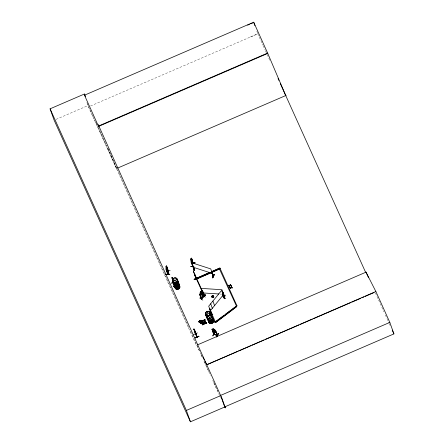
<?xml version="1.0" encoding="UTF-8"?>
<svg xmlns="http://www.w3.org/2000/svg" width="444" height="444" viewBox="0 0 444 444"><rect width="100%" height="100%" fill="white"/><g stroke="black" fill="none" stroke-linecap="round" stroke-linejoin="round"><path stroke-width="0.33" stroke-dasharray="2.22 1.67" d="M194.716 266.472L194.733 266.716M56.038 119.381L88.439 105.4M90.52 105.994L257.825 33.816L256.71 30.68M86.913 102.492L88.473 106.876L116.517 168.559L116.916 168.387M250.449 36.946L257.825 33.816L262.953 45.155M220.18 294.05L221.556 294.139M199.378 350.827L196.803 345.16L196.409 345.332L94.594 120.047M201.099 354.601L201.953 356.488M204.529 362.154L208.824 371.595M213.975 382.922L217.693 391.109M375.413 292.946L383.955 311.849M385.381 314.996L389.083 323.188M389.366 323.82L390.221 325.707M263.237 45.782L265.229 50.194M265.512 50.827L266.938 53.974M267.221 54.606L270.357 61.533M95.854 121.811L96.709 123.704M98.424 127.489L106.693 145.787M107.831 148.313L189.388 328.743M190.526 331.268L200.81 354.04M201.077 354.612L201.948 356.565M203.946 360.983L210.473 375.402M212.748 380.441L213.636 382.428M213.886 382.961L219.33 395.027M219.586 395.56L221.007 398.712M88.611 106.815L92.03 114.38M92.313 115.007L94.306 119.419M210.045 319.003L210.634 318.731A2.464 2.192 -19.6 0 1 209.435 319.208M107.936 148.429L116.517 168.559M87.462 103.591L88.156 105.528M174.264 280.658A2.464 2.192 -19.6 0 1 175.436 280.153M174.448 279.287A2.464 2.192 -19.6 0 1 175.064 279.104M175.008 278.932A2.509 2.231 -19.6 0 1 175.658 278.899A2.464 2.192 -19.6 0 0 174.992 278.893M174.342 280.869A2.464 2.192 -19.6 0 1 176.146 280.325M175.036 278.999A2.509 2.231 -19.6 0 1 175.68 278.96M174.292 280.769A2.509 2.231 -19.6 0 1 175.48 280.253M174.264 280.702A2.509 2.231 -19.6 0 1 175.458 280.186M209.218 318.459A2.464 2.192 -19.6 0 1 210.389 317.954M209.402 317.094A2.464 2.192 -19.6 0 1 210.018 316.911M209.291 318.67A2.464 2.192 -19.6 0 1 210.462 318.165M209.218 318.503A2.509 2.231 -19.6 0 1 210.412 317.993M210.234 317.654A2.464 2.192 -19.6 0 1 209.063 318.159M206.86 314.729A2.464 2.192 -19.6 0 1 208.486 313.791M210.228 317.61A2.509 2.231 -19.6 0 1 209.041 318.12M206.804 314.635A2.509 2.231 -19.6 0 1 208.458 313.68M210.584 318.637A2.464 2.192 -19.6 0 1 209.413 319.142M210.156 317.443A2.464 2.192 -19.6 0 1 208.985 317.948M207.243 314.086A2.464 2.192 -19.6 0 1 208.414 313.581M210.206 317.543A2.509 2.231 -19.6 0 1 209.019 318.059M207.243 314.13A2.509 2.231 -19.6 0 1 208.436 313.619M206.41 313.475A2.464 2.192 -19.6 0 1 208.674 312.498M206.355 313.381A2.509 2.231 -19.6 0 1 208.008 312.426M207.348 312.509A2.464 2.192 -19.6 0 0 206.338 313.264A2.509 2.231 -19.6 0 1 207.359 312.548"/><path stroke-width="0.67" d="M212.077 296.553L212.393 295.526L213.403 296.858L212.881 297.314L212.221 297.164L212.282 295.554M176.24 278.976A2.464 2.192 -19.6 0 1 177.594 281.618A2.464 2.192 -19.6 0 1 174.72 283.278A2.464 2.192 -19.6 0 1 172.866 280.924L173.265 280.913M173.238 280.941L172.883 280.841M174.198 284.654L174.192 284.687A2.464 2.192 -19.6 0 0 174.203 285.298M176.29 279.554L176.595 279.06L176.779 279.565M176.856 279.309L176.523 279.126L176.607 279.615M176.984 279.32L176.779 279.714L176.351 279.592M207.947 316.905A2.509 2.231 -19.6 0 1 205.85 314.491L205.899 314.507M207.925 316.838A2.509 2.231 -19.6 0 1 205.827 314.424L206.138 314.491L205.816 314.363A2.464 2.192 -19.6 0 0 208.541 316.694M206.238 314.391L206.049 314.18L206.155 314.524M207.809 318.836L207.87 318.736A2.464 2.192 -19.6 0 0 209.673 321.084A2.464 2.192 -19.6 0 0 212.543 319.419A2.464 2.192 -19.6 0 0 211.189 316.777M208.07 318.814L207.836 318.642M209.335 312.759L209.74 313.098M209.801 312.953L209.99 312.765M211.788 316.988L211.777 317.327M165.862 274.431C169.253 273.476 172.788 274.753 165.867 274.442L169.763 274.459M165.878 274.287L169.78 274.309M190.815 266.428L193.418 266.467M212.221 297.164L212.254 295.604M212.276 295.698L213.259 296.248M201.015 293.279L201.509 291.902L201.232 293.162L201.998 293.184L201.115 293.478L200.621 294.866L200.904 293.562L200.177 293.534L201.049 293.207M202.908 291.686L204.301 295.76L203.752 295.266L203.729 295.776L201.176 288.472L193.429 271.334L196.187 278.971L196.087 278.394M201.693 291.408L199.661 294.183L200.227 295.704L200.671 295.965L202.542 293.678L202.614 292.785M202.542 293.678L202.581 292.768M203.557 295.349L203.729 295.776M203.724 295.626L204.001 295.554M223.005 292.363L222.638 292.468L223.005 292.363L224.62 297.064L222.006 289.721L201.332 288.395L203.929 295.687M166.572 267.965L166.411 266.578L166.228 268.542L166.522 268.448L166.689 269.885L166.861 267.821L166.539 268.076M195.399 333.644L195.621 334.171L195.527 333.594M195.41 333.721L196.892 337.024L195.271 332.095L196.947 336.663M167.76 273.942L167.926 274.259L166.173 269.286L166.117 266.211L168.065 271.09L168.209 270.551M166.855 267.477L166.644 269.747L166.161 266.217M166.245 266.75L166.112 267.266M168.087 270.74L167.749 274.259L166.184 269.358L167.976 273.948M166.223 270.668L170.124 270.712M166.317 269.358L166.15 269.68M167.194 268.259L166.933 271.018L167.077 267.305M168.048 270.524L168.165 270.873M167.843 274.103L168.065 271.09M167.91 274.231L168.248 270.74M191.014 259.64C190.981 255.838 191.364 262.176 190.981 259.618M194.466 270.008L194.056 269.852L194.566 270.008L194.2 269.891L191.181 261.544L191.181 260.178L191.653 262.138L191.847 260.106L191.536 260.223L191.386 258.846L191.236 260.439M191.286 259.085C191.569 255.189 192.946 264.668 191.669 263.031L191.936 263.225M192.641 266.317L192.874 265.984L192.735 266.522L191.148 261.61M191.136 261L191.503 258.053L193.173 263.309L191.675 259.08M191.553 258.758L191.447 258.43M193.157 262.854L192.974 263.175L192.962 262.854M192.724 266.472L192.907 266.128M192.896 266.45L192.857 266.006M191.186 262.865L195.105 262.77L191.159 262.815M210.073 313.003L212.748 314.513M202.669 291.181L202.031 290.953L202.669 291.181L204.345 295.61M224.22 297.014L224.609 296.747M224.359 298.668L224.903 295.099L224.42 298.751M224.392 298.762L224.919 295.105M212.06 296.881L212.249 295.654M203.374 296.22L203.596 295.92L201.36 299.123L199.661 294.472L199.878 294.206L201.632 298.79L201.443 298.557L201.276 298.967M201.92 291.902C201.837 290.692 203.113 296.07 203.596 296.442L203.43 296.331M191.081 258.469L193.19 263.336L192.962 263.103M176.373 279.265L176.779 279.526M209.957 312.831L209.324 313.02M211.361 317.194L211.549 316.866M211.449 317.488L211.932 317.21M211.943 317.316L211.677 316.922M191.225 260.45L191.636 262.06L191.819 259.729M168.221 271.04L166.617 266.178L166.45 266.5M215.889 332.317L216.05 331.896M216.111 331.873L215.928 332.351L213.17 331.413M192.851 265.562L192.579 265.34L194.511 270.124L194.178 270.041M194.711 268.176L193.318 271.539M191.542 262.693L210.734 268.898L213.381 276.229L213.037 276.157L211.449 271.445L213.431 276.107L212.92 275.935L213.37 275.946M211.771 271.545L211.394 271.562M212.942 275.979L213.364 276.068M213.287 276.24L213.336 275.929M212.609 277.766C217.482 267.488 209.346 284.931 214.358 274.525M214.141 274.381L212.67 277.861M212.376 329.159L215.573 330.369L217.288 335.448L213.731 334.315L212.032 329.22L213.126 329.442M212.448 329.837L212.177 329.615L214.102 334.399L213.697 333.988M212.942 328.849L214.108 329.265L215.318 331.218L214.89 331.474L213.786 331.119L213.037 330.48L212.665 329.437L213.187 329.437L212.942 328.849L215.112 330.086M212.548 330.763L213.176 331.44M212.759 335.842L214.319 332.451M214.502 332.523L212.959 335.903M215.373 330.647L217.221 335.425M213.731 334.315L214.064 334.104L213.78 333.993M216.944 335.32C217.832 334.759 215.49 335.309 213.692 334.132M214.119 334.271L217.299 335.153L214.119 334.166M218.076 333.594L216.561 337.068L218.087 333.599M218.304 333.744L217.016 336.569L218.148 333.688M166.395 266.05L166.539 265.801L168.265 270.712M211.15 313.253C212.732 312.326 209.59 314.896 211.338 313.026M223.848 297.741L224.092 297.441M222.955 295.238L224.042 297.996L222.289 293.356L222.505 293.09L224.126 297.608L223.87 297.918L224.198 297.513M224.237 297.763L221.628 290.393L208.702 306.21L211.305 313.353M204.862 323.088L203.974 323.471L204.906 323.115L203.785 320.64C201.132 320.107 197.624 319.619 200.666 323.288L204.012 323.476L201.21 323.582M199.595 320.846L199.806 320.451M201.282 299.023L203.735 296.02M201.687 291.442L202.076 291.281L203.79 296.187M196.298 278.843L194.544 274.042M203.852 295.571L204.34 295.593L203.913 295.587M212.643 314.663L209.474 312.521M199.733 298.002L202.808 300.116M176.823 279.52L176.834 279.187M211.311 317.005L211.239 317.355M211.366 317.01L211.755 317.266M203.857 295.421L204.273 295.743M229.887 285.326C227.089 284.882 230.68 286.175 230.619 284.371L230.186 285.47L230.769 284.726M229.92 285.42L230.619 284.371M230.83 287.407C228.033 286.963 231.624 288.256 231.563 286.458L231.13 287.557L231.713 286.807M230.863 287.501L231.563 286.458M224.509 296.886L224.281 296.858M230.02 285.581L229.332 286.613L230.02 285.581L231.257 285.803L230.053 285.681M230.12 288.35L230.691 287.618L230.275 288.7L230.963 287.668L232.201 287.89L230.963 287.668M229.182 286.263L229.753 285.531L229.332 286.613M199.667 320.657L204.345 320.39L204.368 320.679L199.667 320.657L204.345 320.39M199.761 320.857L204.434 320.59M200.838 323.215L205.511 322.954L205.533 323.243L200.838 323.215L205.511 322.954M200.927 323.415L205.605 323.154M198.868 321.584L199.933 321.523L200.044 320.979L201.998 320.907L203.069 321.406L203.513 322.388L202.919 322.949L199.295 322.605L198.818 321.55L199.883 321.489M199.295 322.605L198.84 321.523M200.338 322.566L199.334 322.544M202.586 320.313L203.746 320.69M210.75 313.47L214.674 322.183L215.379 321.878L211.455 313.164L211.166 313.47L209.579 308.907L209.796 308.641L211.533 313.309L210.018 309.263M209.907 308.708L209.579 308.907M222.394 293.429L222.505 293.09M222.655 296.653L225.78 298.579M223.843 297.824L224.231 297.708M200.982 291.475L200.183 292.452L200.494 294.738L201.049 294.699L201.792 293.789L202.031 292.857L201.659 291.808L201.193 292.108L200.982 291.475L201.21 292.058M201.015 291.497L200.183 292.452L200.383 293.012M199.878 294.206L199.661 294.472M202.192 295.121L205.3 297.069M203.369 296.298L201.348 298.923M203.524 296.27L202.031 291.569M201.426 299.073L203.763 296.204M210.323 310.761L223.249 294.944M196.309 278.915L194.677 274.331M195.749 334.116L193.845 328.865L195.316 332.012L194.755 330.741M176.912 279.565L176.412 279.648M174.248 284.476L174.142 284.587A2.509 2.231 -19.6 0 0 177.495 286.763A2.509 2.231 -19.6 0 0 178.111 282.856A2.464 2.192 -19.6 0 1 177.456 286.658A2.464 2.192 -19.6 0 1 174.137 284.504M208.136 318.897L207.82 318.814M211.733 317.366L211.738 316.949M203.585 296.437L202.508 293.784M215.379 321.878L236.952 305.75L232.44 309.079M224.187 315.257L215.379 321.845L215.834 322.372L236.696 306.576L215.834 322.372M225.286 314.435L231.341 309.901M211.455 317.044L211.738 317.027M213.325 276.224L213.037 276.157M213.758 334.154L212.071 329.243M214.052 334.399L212.498 329.72M212.276 296.265L212.959 296.087M194.272 279.381C205.644 274.386 188.056 281.657 196.165 278.593M202.131 296.77C208.774 294.178 204.806 294.555 202.12 296.742M237.274 351.576L206.738 364.752L375.874 291.53L389.826 322.405L220.613 395.41L224.742 406.998L190.432 421.8L54.129 120.202L50.078 108.824L84.388 94.023L85.531 96.553M253.691 22.2L84.477 95.205L98.546 126.407L267.76 53.402L253.691 22.2L254.923 25.663M98.429 126.074L267.643 53.069M117.549 168.115L286.13 95.388M172.067 277.683L173.06 279.981M171.945 277.955L173.465 282.145M172.139 277.822L172.616 278.876M172.855 279.42L172.566 278.754M173.532 282.273L171.711 283.056L173.61 282.445M171.773 283.189L173.576 282.351M174.425 285.836L173.243 286.447L174.525 286.075M173.254 286.458L174.459 285.919M208.652 273.038L195.465 278.721L209.857 272.35M211.738 271.539L219.897 268.021L237.002 305.894M212.415 271.412L219.897 268.021M195.416 278.582L195.749 279.348L210.817 272.849M212.071 272.305L220.18 268.642L195.749 279.348M213.181 295.632C208.164 297.264 216.195 299.117 213.187 295.643M202.631 320.562L204.945 319.563L205.145 320.074L204.778 320.235L204.945 319.563M202.669 320.851L205.145 320.074M203.319 320.895L204.423 320.418L204.323 320.135L205.677 323.182L202.298 324.642M206.416 322.544L206.044 323.027L206.416 322.544L206.627 323.082L202.414 324.897L202.198 324.364L205.578 322.905L205.677 323.182M202.314 324.62L206.532 322.799L206.627 323.082M194.05 329.159L194.577 330.286M193.856 329.293L195.621 334.171M194.378 330.369L195.859 333.76L195.832 333.477M215.329 321.734L214.674 322.183M194.727 330.774L194.511 330.097M195.049 331.49L197.036 336.974L196.886 336.497M194.6 330.852L195.421 332.667L195.404 332.389M193.684 334.526L197.303 332.889M198.873 336.391C187.263 340.909 206.876 333.128 195.232 337.951M198.773 336.152L195.155 337.784L198.795 336.213M280.319 83.589L365.617 272.327L365.995 272.111L368.581 277.827M197.441 344.888L366.017 272.155L375.874 291.53M238.545 351.026L250.632 345.815M251.903 345.266L263.991 340.049M265.262 339.499L298.979 324.953M300.249 324.403L312.337 319.192M313.608 318.642L350.505 302.725M351.781 302.175L360.683 298.335M361.954 297.785L363.864 296.958M365.14 296.409L374.042 292.568M190.432 421.8L186.38 410.423L220.69 395.621L98.091 124.342M224.708 406.904L393.922 333.899L389.826 322.405M247.658 25.142L249.506 24.359M250.732 23.837L252.581 23.055M365.617 272.327L366.017 272.155M209.513 312.593L212.737 314.541M212.016 329.259L212.399 329.182M204.129 293.767L203.58 297.347M191.114 261.932L191.281 261.61L194.133 270.041M191.153 262.831L195.088 262.965M193.451 266.528L190.837 266.5L193.434 266.727M166.167 269.319L166.433 266.017L166.322 266.833L166.117 266.211M202.952 292.946L218.798 293.961M229.753 285.531L228.81 285.448L229.787 285.625M230.691 287.618L229.753 287.529L230.725 287.712M230.153 285.375L231.257 285.803M230.186 285.47L231.113 285.464M231.096 287.462L232.201 287.89M231.13 287.557L232.057 287.551M209.762 312.504L212.776 314.513M193.162 267.244L212.354 273.449M215.323 330.769L215.645 330.874M173.01 281.041L172.855 280.963A2.509 2.231 -19.6 0 0 174.736 283.389A2.509 2.231 -19.6 0 0 177.656 281.701A2.509 2.231 -19.6 0 0 176.279 279.015M172.905 279.875L171.972 277.506M193.012 263.331L191.647 259.407M203.946 295.726L202.153 290.898M213.02 276.129L211.671 272.072M172.305 278.382L172.894 279.642M194.805 330.98L194.15 329.587L194.589 330.813M200.227 295.704L200.682 295.92M212.465 295.599L213.42 296.531M195.432 332.501L194.089 329.143M236.746 306.721L219.525 269.092M215.329 321.706L215.784 322.227M212.465 295.654L213.403 296.858M195.56 333.599L197.025 336.896M224.259 297.014L222.655 292.341M196.842 336.974L196.82 336.447L196.742 336.752M212.432 295.698L213.203 297.147M202.703 356.793L204.257 359.851M204.878 361.077L206.738 364.752M172.228 278.077L172.4 278.421M194.139 329.415L194.311 329.759M194.733 331.152L195.31 332.428M212.332 295.532L212.598 296.093M224.847 406.843L225.341 407.931L221.323 396.647M392.213 330.12L393.922 333.899M278.044 78.544L278.899 80.436M228.699 285.198L228.843 285.542M229.642 287.285L229.787 287.623M195.049 275.885L202.797 293.023M204.684 319.952L206.044 323.027M50.078 108.824L186.38 410.423M267.76 53.402L285.731 95.554M194.511 330.464L194.91 331.435M172.599 279.121L172.999 280.097M212.92 301.049L214.541 305.6M210.7 303.763L212.321 308.314M191.392 259.274L191.664 261.411L191.292 260.367M191.142 258.813L191.075 259.518M193.129 266.073L194.566 270.008M202.031 290.953L203.369 294.711M213.925 329.265L213.22 329.037M199.983 294.272L201.604 298.823M202.198 324.364L202.414 324.897M194.822 330.93L195.194 331.973M172.178 277.805L172.838 279.648M84.388 94.023L84.837 95.288M212.881 297.314L212.382 295.726L212.521 297.319M209.329 312.82L209.263 312.981M177.306 280.702A2.464 2.192 -19.6 0 1 176.701 284.549A2.464 2.192 -19.6 0 1 173.388 282.39M177.306 280.597A2.509 2.231 -19.6 0 1 176.69 284.504A2.509 2.231 -19.6 0 1 173.321 282.317M176.301 279.076A2.509 2.231 -19.6 0 1 177.678 281.762A2.464 2.187 -19.6 0 1 178.211 284.676A2.464 2.187 -19.6 0 1 175.025 285.631A2.464 2.187 -19.6 0 1 173.937 282.878M177.65 281.685A2.464 2.187 -19.6 0 1 178.183 284.598A2.464 2.187 -19.6 0 1 174.997 285.553A2.464 2.187 -19.6 0 1 173.909 282.8M177.678 281.762A2.509 2.231 -19.6 0 1 174.758 283.45A2.509 2.231 -19.6 0 1 172.877 281.063L172.927 281.08A2.464 2.192 -19.6 0 0 174.792 283.488A2.464 2.192 -19.6 0 0 177.667 281.829A2.464 2.192 -19.6 0 0 176.312 279.187M177.234 280.491A2.464 2.192 -19.6 0 1 176.629 284.338A2.464 2.192 -19.6 0 1 173.31 282.179M177.284 280.53A2.509 2.231 -19.6 0 1 176.668 284.443A2.509 2.231 -19.6 0 1 173.299 282.251M178.582 284.277A2.464 2.192 -19.6 0 1 177.977 288.128A2.464 2.192 -19.6 0 1 174.659 285.969M178.582 284.177A2.509 2.231 -19.6 0 1 177.966 288.084A2.509 2.231 -19.6 0 1 174.597 285.897M178.96 285.331A2.464 2.192 -19.6 0 1 179.487 288.256A2.464 2.192 -19.6 0 1 176.296 289.216A2.464 2.192 -19.6 0 1 175.208 286.458M178.932 285.259A2.464 2.192 -19.6 0 1 179.459 288.184A2.464 2.192 -19.6 0 1 176.268 289.138A2.464 2.192 -19.6 0 1 175.18 286.38M177.722 281.873A2.464 2.187 -19.6 0 1 177.117 285.714A2.464 2.187 -19.6 0 1 173.809 283.561M178.133 282.922A2.509 2.231 -19.6 0 1 177.517 286.83A2.509 2.231 -19.6 0 1 174.148 284.637M178.505 284.071A2.464 2.192 -19.6 0 1 177.9 287.917A2.464 2.192 -19.6 0 1 174.586 285.758M178.133 283.022A2.464 2.192 -19.6 0 1 178.083 286.552A2.464 2.192 -19.6 0 1 174.364 285.847M178.555 284.11A2.509 2.231 -19.6 0 1 177.944 288.023A2.509 2.231 -19.6 0 1 174.575 285.831M212.26 318.503A2.464 2.192 -19.6 0 1 212.793 321.428A2.464 2.192 -19.6 0 1 209.601 322.383A2.464 2.192 -19.6 0 1 208.514 319.625M212.238 318.337A2.509 2.231 -19.6 0 1 211.622 322.244A2.509 2.231 -19.6 0 1 208.253 320.057M213.053 319.869A2.464 2.192 -19.6 0 1 211.699 323.443A2.464 2.192 -19.6 0 1 208.686 321.179M213.081 319.941A2.464 2.192 -19.6 0 1 211.727 323.515A2.464 2.192 -19.6 0 1 208.713 321.251M211.255 316.883A2.509 2.231 -19.6 0 1 212.554 319.758A2.509 2.231 -19.6 0 1 209.302 321.162A2.509 2.231 -19.6 0 1 208.003 318.287M212.632 318.675A2.464 2.192 -19.6 0 1 211.277 322.25A2.464 2.192 -19.6 0 1 208.264 319.985M211.266 316.988A2.464 2.192 -19.6 0 1 212.543 319.819A2.464 2.192 -19.6 0 1 209.34 321.201A2.464 2.192 -19.6 0 1 208.064 318.37M211.233 316.816A2.509 2.231 -19.6 0 1 212.609 319.502A2.509 2.231 -19.6 0 1 209.69 321.19A2.509 2.231 -19.6 0 1 207.803 318.798M209.291 312.615A2.464 2.192 -19.6 0 1 210.24 315.962A2.509 2.231 -19.6 0 0 209.279 312.509M207.981 316.938A2.464 2.192 -19.6 0 1 205.916 314.563M209.213 312.404A2.464 2.192 -19.6 0 1 210.167 315.751M209.257 312.443A2.509 2.231 -19.6 0 1 210.223 315.845M210.728 314.513A2.464 2.192 -19.6 0 1 211.189 316.128M207.814 318.082A2.464 2.192 -19.6 0 1 206.36 315.823M208.164 319.058A2.464 2.192 -19.6 0 1 206.704 317.382M210.634 315.107A2.464 2.192 -19.6 0 1 211.544 316.528M210.734 314.419A2.509 2.231 -19.6 0 1 211.2 316.061M207.77 318.043A2.509 2.231 -19.6 0 1 206.299 315.745M210.711 314.352A2.509 2.231 -19.6 0 1 211.178 315.995M207.748 317.976A2.509 2.231 -19.6 0 1 206.277 315.678M210.206 313.919A2.464 2.192 -19.6 0 1 211.111 315.917M207.737 317.871A2.464 2.192 -19.6 0 1 206.277 316.189M208.186 319.131A2.464 2.192 -19.6 0 1 206.726 317.449M210.656 315.179A2.464 2.192 -19.6 0 1 211.572 316.6M166.428 267.016L166.7 269.158L166.428 267.016M212.793 329.531L213.769 330.419L213.225 330.83L214.047 330.614L215.268 331.49L214.258 330.569L214.768 330.17L213.98 330.369L212.793 329.531M200.893 291.808L200.483 292.574L200.893 291.808M201.26 292.296L200.516 293.207L200.888 294.25L201.632 293.34L201.26 292.296M205.677 294.999L202.048 296.592L205.683 295.016M202.236 321.434L200.283 321.506L200.727 322.494L202.68 322.422L202.236 321.434M199.489 321.717L199.145 321.728L199.778 322.35L199.489 321.717M214.358 329.981L213.253 329.626L213.625 330.669L214.73 331.024L214.358 329.981M173.943 282.129A2.464 2.187 -19.6 0 0 177.317 279.603A2.464 2.187 -19.6 0 0 173.449 278.355A2.464 2.187 -19.6 0 0 173.943 282.129M173.981 282.234A2.464 2.187 -19.6 0 0 177.356 279.709A2.464 2.187 -19.6 0 0 173.482 278.455A2.464 2.187 -19.6 0 0 173.981 282.234M208.891 319.935A2.464 2.192 -19.6 0 0 212.276 317.405A2.464 2.192 -19.6 0 0 208.397 316.15A2.464 2.192 -19.6 0 0 208.891 319.935M208.93 320.041A2.464 2.192 -19.6 0 0 212.315 317.51A2.464 2.192 -19.6 0 0 208.436 316.256A2.464 2.192 -19.6 0 0 208.93 320.041M206.915 315.562A2.464 2.192 -19.6 0 0 210.295 313.031A2.464 2.192 -19.6 0 0 206.416 311.777A2.464 2.192 -19.6 0 0 206.915 315.562M206.954 315.667A2.464 2.192 -19.6 0 0 210.334 313.137A2.464 2.192 -19.6 0 0 206.454 311.882A2.464 2.192 -19.6 0 0 206.954 315.667"/></g></svg>
